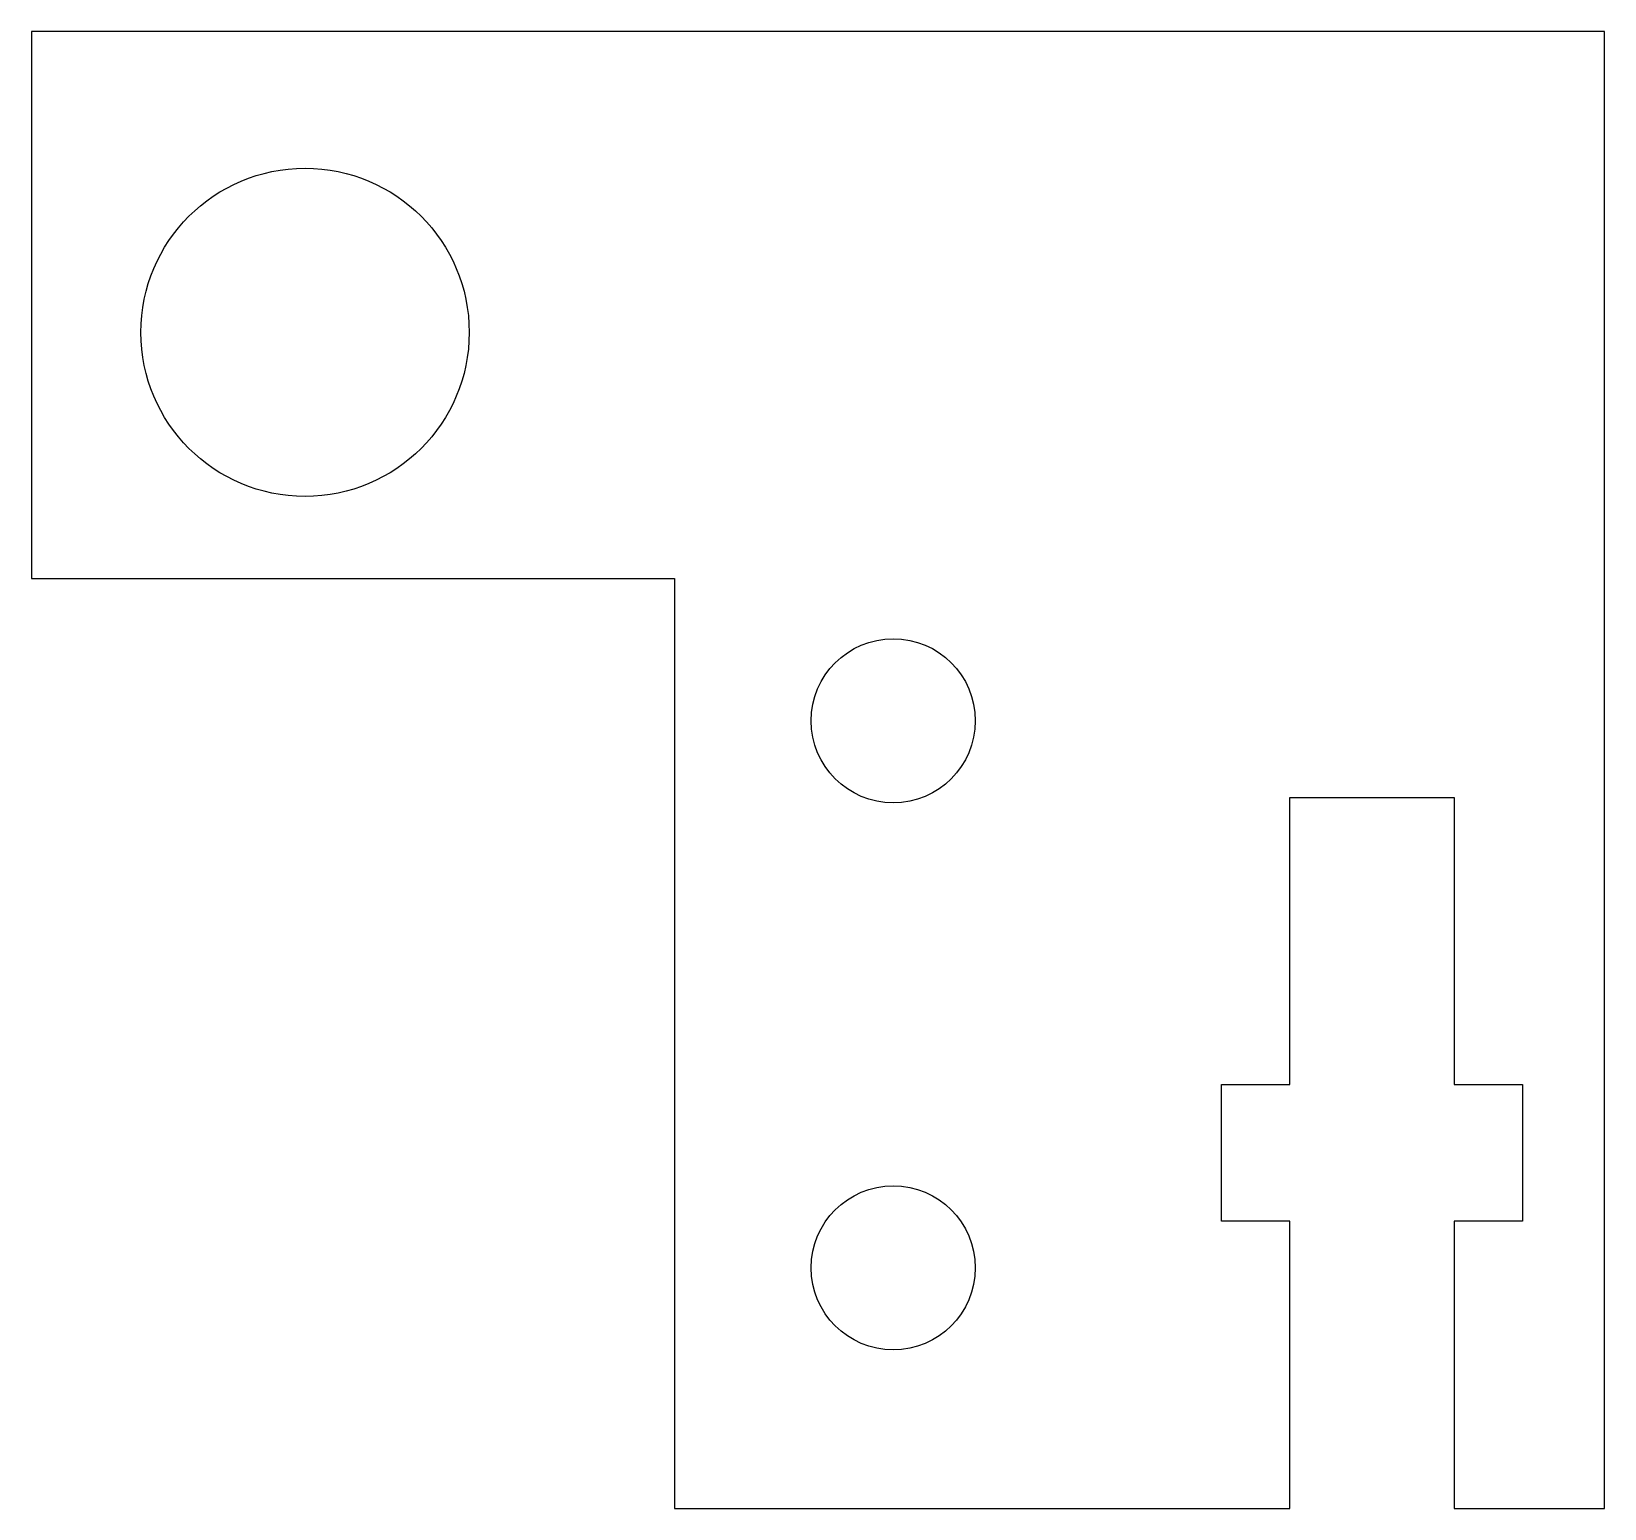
# Model space of a CAD drawing. Header units: millimetres. Extents: x -11.8 to 17, y 0 to 27.
import ezdxf

# ---------------------------------------------------------------- set-up
doc = ezdxf.new("R2010")
doc.units = ezdxf.units.MM

msp = doc.modelspace()

# ---------------------------------------------------------------- linework, layer by layer
at = {"color": 7, "linetype": 'Continuous', "lineweight": 25}
for p, q in [((-11.75, 27), (-11.75, 17)), ((17, 27), (-11.75, 27)), ((17, 0), (17, 27)), ((-11.75, 17), (0, 17)), ((0, 17), (0, 0)), ((11.25, 13), (14.25, 13)), ((11.25, 7.75), (11.25, 13)), ((14.25, 13), (14.25, 7.75)), ((10, 7.75), (11.25, 7.75)), ((10, 5.25), (10, 7.75)), ((14.25, 7.75), (15.5, 7.75)), ((15.5, 7.75), (15.5, 5.25)), ((11.25, 5.25), (10, 5.25)), ((11.25, 0), (11.25, 5.25)), ((14.25, 5.25), (14.25, 0)), ((15.5, 5.25), (14.25, 5.25)), ((0, 0), (11.25, 0)), ((14.25, 0), (17, 0))]:
    msp.add_line(p, q, dxfattribs=at)
for centre, radius in [((-6.75, 21.5), 3), ((4, 14.4), 1.5), ((4, 4.4), 1.5)]:
    msp.add_circle(centre, radius, dxfattribs=at)

doc.saveas('drawing.dxf')
